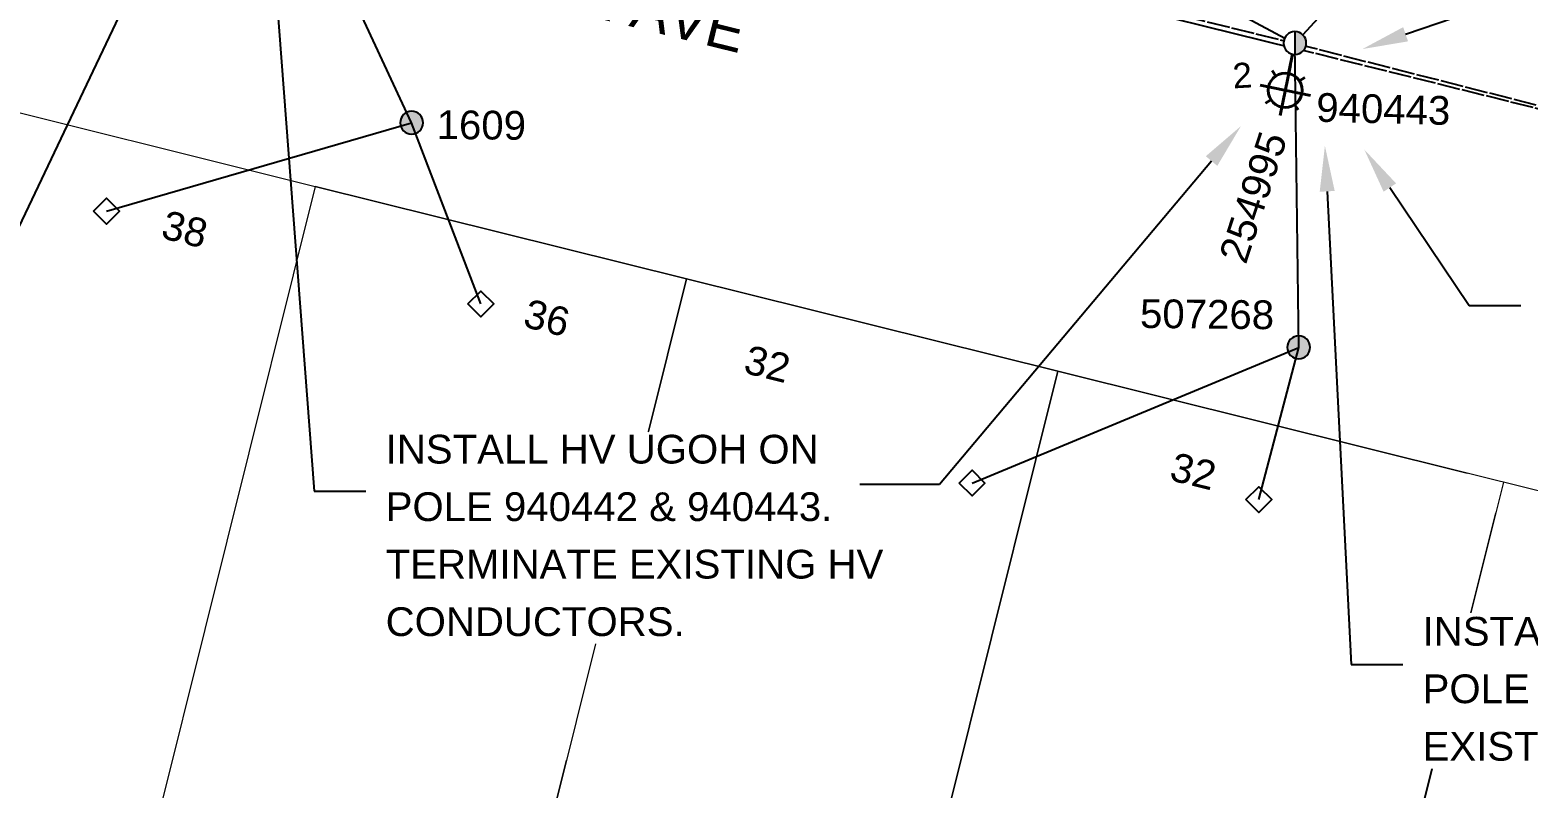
# Model space of a CAD drawing. Header units: metres. Extents: x 287062 to 288920, y 6261941 to 6263050.
# Drawn here: x 287829.7 to 287895.3, y 6262348.7 to 6262382 of the extents above; entities that cross this region are included whole.
import ezdxf
from ezdxf import colors
from ezdxf.entities.mleader import LeaderData, LeaderLine
from ezdxf.enums import TextEntityAlignment as Align
from ezdxf.math import Vec2, Vec3

# ---------------------------------------------------------------- set-up
doc = ezdxf.new("R2010")
doc.units = ezdxf.units.M
doc.linetypes.add('Cable Exist OH', pattern=[1, 1, 0])
doc.layers.get('0').update_dxf_attribs({"color": 6})
for name, color, linetype, lineweight in [('Cadastre Buildings_SP_EXT', 9, 'Continuous', 5), ('Cadastre Land Parcels_SP_EXT', 9, 'Continuous', 5), ('Cadastre Roads_SP_EXT', 9, 'Continuous', 5)]:
    doc.layers.add(name, color=color, linetype=linetype, lineweight=lineweight)
for name, color, linetype in [('Earthing_SP_Misc', 7, 'Continuous'), ('Equip_SP_SL_EXT', 7, 'Continuous'), ('Mains_HV_EXT', 7, 'Continuous'), ('Mains_LV_EXT', 7, 'Continuous'), ('Notes', 7, 'Continuous'), ('Services_SP_EXT', 7, 'Continuous'), ('SupportsOH_SP_TR_HV_LV_SL_EXT', 7, 'Continuous'), ('SupportsOH_SP_TR_HV_LV_SL_NEW', 2, 'Continuous')]:
    doc.layers.add(name, color=color, linetype=linetype)
doc.styles.add('iecARIAL', font='arial.ttf', dxfattribs={"height": 2})
doc.styles.add('POLE_LABEL', font='arial.ttf')
doc.styles.get("Standard").update_dxf_attribs({"font": 'arial.ttf'})
doc.linetypes.add('Cable Rem1', pattern='A,6.5,-0.001,["X",Standard,S=2.5,R=0,X=0,Y=-1.27],-0.001', length=6.502)

# ---------------------------------------------------------------- blocks, each defined once
blk = doc.blocks.new('SL_LANTERN_EXT')
at = {"lineweight": 40}
for p, q in [((-1.46, 5.68), (-1.06, 5.28)), ((0, 1.97), (0, 6.47)), ((1.46, 5.68), (1.06, 5.28)), ((-2.25, 4.22), (2.25, 4.22)), ((-1.46, 2.76), (-1.06, 3.16)), ((0, 0), (0, 2.72)), ((1.46, 2.76), (1.06, 3.16))]:
    blk.add_line(p, q, dxfattribs=at)
blk.add_circle((0, 4.22), 1.5, dxfattribs=at)
at = {"style": 'iecARIAL', "flags": 8}
blk.add_attdef('ASSET_NUM', (1.5, 1.5), '', height=2.5, dxfattribs=at)
for tag, p, height, flags in [('CONSTRUCTED_VOLTAGE', (0.98, -0.65), 0.2, 9), ('CONTROL_TYPE', (0.98, -0.85), 0.2, 9), ('LANTERN_PURPOSE', (0.98, -1.05), 0.2, 9), ('LANTERN_TYPE', (0.98, -1.25), 0.2, 9), ('NO_PHASES', (0.98, -1.45), 0.2, 9), ('LNUMBER', (2.18, -3.25), 2.5, 8), ('OPERATING_VOLTAGE', (0.98, -1.65), 0.2, 9), ('ORIENTATION', (0.98, -1.85), 0.2, 9), ('OWNED_BY', (0.98, -2.05), 0.2, 9), ('STATE', (0.98, -2.25), 0.2, 9), ('USAGE', (0.98, -2.45), 0.2, 9), ('CEXIST', (0.98, -2.65), 0.2, 9), ('CNEW', (0.98, -2.85), 0.2, 9), ('CNUMBER', (0.98, -3.05), 0.2, 9), ('CREMOVE', (0.98, -3.25), 0.2, 9), ('CREPLACE', (0.98, -3.45), 0.2, 9), ('LKINGHEIGHT', (0.98, -3.65), 0.2, 9), ('LBRACKET', (0.98, -3.85), 0.2, 9), ('LBRACKETVOCAB', (0.98, -4.05), 0.2, 9), ('LCATEGORY', (0.98, -4.25), 0.2, 9), ('LCHARGE1', (0.98, -4.45), 0.2, 9), ('LCHARGE1PERCENT', (0.98, -4.65), 0.2, 9), ('LCHARGE2', (0.98, -4.85), 0.2, 9), ('LCHARGE2PERCENT', (0.98, -5.05), 0.2, 9), ('LCHARGE3', (0.98, -5.25), 0.2, 9), ('LCHARGE3PERCENT', (0.98, -5.45), 0.2, 9), ('LEXIST', (0.98, -5.65), 0.2, 9), ('LLAMP', (0.98, -5.85), 0.2, 9), ('LLAMPVOCAB', (0.98, -6.05), 0.2, 9), ('LMAST', (0.98, -6.25), 0.2, 9), ('LMASTVOCAB', (0.98, -6.45), 0.2, 9), ('LNEW', (0.98, -6.65), 0.2, 9), ('LANTNUMBER', (0.98, -6.85), 0.2, 9), ('LOUTREACH', (0.98, -7.25), 0.2, 9), ('LOUTREACHVOCAB', (0.98, -7.45), 0.2, 9), ('LRATECODE', (0.98, -7.65), 0.2, 9), ('LREMOVE', (0.98, -7.85), 0.2, 9), ('LREPLACE', (0.98, -8.05), 0.2, 9), ('STREETNAME', (0.98, -9.25), 0.2, 9), ('LTYPE', (0.98, -8.25), 0.2, 9), ('LTYPEVOCAB', (0.98, -8.45), 0.2, 9), ('LEGEND', (0.98, -8.65), 0.2, 9), ('LOCATION', (0.98, -8.85), 0.2, 9), ('NOTES', (0.98, -9.05), 0.2, 9), ('SUBURB', (0.98, -9.45), 0.2, 1)]:
    blk.add_attdef(tag, p, '', height=height, dxfattribs=dict(flags=flags))
blk = doc.blocks.new('CCP_EXT')
at = {"flags": 9}
for tag, p in [('OWNED_BY', (0, -1)), ('USAGE', (0, -1.2)), ('LEGEND', (0, -1.4)), ('STATE', (0, -1.8)), ('LIFE_SUPPORT', (0, -1.6)), ('NOTES', (0, -2))]:
    blk.add_attdef(tag, text='', height=0.2, dxfattribs=at).set_placement(p, align=Align.MIDDLE_LEFT)
blk.add_wipeout([(0, 0.566), (0.566, 0), (0, -0.566), (-0.566, 0)])
blk.add_lwpolyline([(-0.566, 0), (0, 0.566), (0.566, 0), (0, -0.566), (-0.566, 0)])
at = {"flags": 1}
blk.add_attdef('Z', (0, 0), '', height=0.2, dxfattribs=at)
at = {"flags": 9}
for tag, p in [('CCP_TYPE', (0, 0)), ('OPERATING_VOLTAGE', (0, -0.6)), ('CONSTRUCTED_VOLTAGE', (0, -0.2)), ('NO_PHASES', (0, -0.4)), ('ORIENTATION', (0, -0.8))]:
    blk.add_attdef(tag, text='', height=0.2, dxfattribs=at).set_placement(p, align=Align.MIDDLE_LEFT)
blk = doc.blocks.new('POLE_EXT')
blk.add_hatch(color=256).paths.add_polyline_path([(-1, 0, 1), (1, 0, 1)])
blk.add_lwpolyline([(-1, 0, 1), (1, 0, 1)], format="xyb", close=True)
for tag, height, flags, p in [('pNumber', 2.5, 8, (-17.84, 2.07)), ('OWNED_BY', 0.2, 9, (1.35, -0.4)), ('SPECIAL_USE', 0.2, 9, (1.35, -0.8)), ('STATE', 0.2, 9, (1.35, -1)), ('cLV', 0.2, 9, (1.35, -1.4)), ('PARENT', 0.2, 9, (1.35, -0.6)), ('USAGE', 0.2, 9, (1.35, -1.2)), ('hDepth', 0.2, 9, (1.35, -1.6)), ('hDia', 0.2, 9, (1.35, -1.8)), ('cHV', 0.2, 9, (1.35, -2)), ('LBRACKET', 0.2, 9, (1.35, -2.2)), ('LExisting', 0.2, 9, (1.35, -2.4)), ('LANTNUMBER', 0.2, 9, (1.35, -2.6)), ('cLinedev', 0.2, 9, (1.35, -3.4)), ('pExisting', 0.2, 9, (1.35, -3.8)), ('LOther', 0.2, 9, (1.35, -2.8)), ('LRemove', 0.2, 9, (1.35, -3)), ('LEGEND', 0.2, 9, (1.35, -3.2)), ('LOCATION', 0.2, 9, (1.35, -3.6)), ('PFNUMBER', 0.2, 9, (1.35, -4)), ('pFooting', 0.2, 9, (1.35, -4.4)), ('pNew', 0.2, 9, (1.35, -4.6)), ('pRelocate', 0.2, 9, (1.35, -5)), ('pRemove', 0.2, 9, (1.35, -5.2)), ('NEWPFNUMBER', 0.2, 9, (1.35, -4.2)), ('pReplace', 0.2, 9, (1.35, -5.4)), ('pStay', 0.2, 9, (1.35, -5.6)), ('pType', 0.2, 9, (1.35, -5.8)), ('cspan', 0.2, 9, (1.35, -6)), ('STREETNAME', 0.2, 9, (1.35, -6.2)), ('SUBURB', 0.2, 9, (1.35, -6.4)), ('NOTES', 0.2, 9, (1.35, -6.6)), ('OPERATED_BY', 0.2, 9, (1.36, -7.01)), ('MAINTAINED_BY', 0.2, 9, (1.36, -6.81))]:
    blk.add_attdef(tag, text='', height=height, dxfattribs=dict(flags=flags)).set_placement(p, align=Align.MIDDLE_LEFT)
at = {"style": 'POLE_LABEL'}
for tag, height, flags, p in [('ASSET_NUM', 2.5, 8, (2, 2)), ('STRUCTURE_PLANT_NUMBER', 0.2, 9, (1.35, 0.03)), ('STREET_CODE', 0.2, 9, (1.35, -0.2))]:
    blk.add_attdef(tag, text='', height=height, dxfattribs=dict(at, flags=flags)).set_placement(p, align=Align.MIDDLE_LEFT)
at = {"flags": 1}
blk.add_attdef('Z', (1.35, -7.33), '', height=0.2, dxfattribs=at)
blk = doc.blocks.new('POLE_REPLACE_NEW')
for tag, height, flags, p in [('ASSET_NUM', 2.5, 8, (2, 2)), ('cHV', 0.2, 9, (1.5, -1.8)), ('LBRACKET', 0.2, 9, (1.5, -2)), ('LExisting', 0.2, 9, (1.5, -2.2)), ('LANTNUMBER', 0.2, 9, (1.5, -2.4)), ('LOther', 0.2, 9, (1.5, -2.6)), ('cLinedev', 0.2, 9, (1.5, -3.2)), ('LRemove', 0.2, 9, (1.5, -2.8)), ('LEGEND', 0.2, 9, (1.5, -3)), ('pExisting', 0.2, 9, (1.5, -3.4)), ('PFNUMBER', 0.2, 9, (1.5, -3.6)), ('NEWPFNUMBER', 0.2, 9, (1.5, -3.8)), ('pFooting', 0.2, 9, (1.5, -4)), ('pNumber', 2, 8, (1.5, -4.4)), ('pNew', 0.2, 9, (1.5, -4.2)), ('pRelocate', 0.2, 9, (1.5, -4.6)), ('pRemove', 0.2, 9, (1.5, -4.8)), ('pReplace', 0.2, 9, (1.5, -5)), ('pStay', 0.2, 9, (1.5, -5.2)), ('cspan', 0.2, 9, (1.5, -5.6)), ('SUBURB', 0.2, 9, (1.5, -5.8)), ('STREETNAME', 0.2, 9, (1.5, -6)), ('OPERATED_BY', 0.2, 9, (1.5, -6.6)), ('pType', 0.2, 9, (1.5, -5.4)), ('LOCATION', 0.2, 9, (1.5, -6.2)), ('NOTES', 0.2, 9, (1.5, -6.4)), ('Z', 0.2, 1, (1.5, -7)), ('MAINTAINED_BY', 0.2, 9, (1.5, -6.8))]:
    blk.add_attdef(tag, text='', height=height, dxfattribs=dict(flags=flags)).set_placement(p, align=Align.MIDDLE_LEFT)
blk.add_wipeout([(0, 1), (-0.13, 0.99), (-0.25, 0.97), (-0.37, 0.93), (-0.48, 0.88), (-0.59, 0.81), (-0.68, 0.73), (-0.77, 0.64), (-0.84, 0.54), (-0.9, 0.43), (-0.95, 0.31), (-0.98, 0.19), (-1, 0.06), (-1, -0.06), (-0.98, -0.19), (-0.95, -0.31), (-0.9, -0.43), (-0.84, -0.54), (-0.77, -0.64), (-0.68, -0.73), (-0.59, -0.81), (-0.48, -0.88), (-0.37, -0.93), (-0.25, -0.97), (-0.13, -0.99), (0, -1), (0.13, -0.99), (0.25, -0.97), (0.37, -0.93), (0.48, -0.88), (0.59, -0.81), (0.68, -0.73), (0.77, -0.64), (0.84, -0.54), (0.9, -0.43), (0.95, -0.31), (0.98, -0.19), (1, -0.06), (1, 0.06), (0.98, 0.19), (0.95, 0.31), (0.9, 0.43), (0.84, 0.54), (0.77, 0.64), (0.68, 0.73), (0.59, 0.81), (0.48, 0.88), (0.37, 0.93), (0.25, 0.97), (0.13, 0.99)])
h = blk.add_hatch(color=256)
edge = h.paths.add_edge_path()
edge.add_arc((0, 0), 1, 270, 450)
edge.add_line((0, 1), (0, -1))
blk.add_lwpolyline([(0, 1), (0, -1)])
at = {"lineweight": -3}
blk.add_arc((0, 0), 1, 90, 270, dxfattribs=at)
blk.add_arc((0, 0), 1, 270, 90)
at = {"style": 'POLE_LABEL', "flags": 9}
blk.add_attdef('STRUCTURE_PLANT_NUMBER', text='', height=0.2, dxfattribs=at).set_placement((1.5, 0.24), align=Align.MIDDLE_LEFT)
at = {"flags": 9}
for tag, p in [('STREET_CODE', (1.5, 0)), ('OWNED_BY', (1.5, -0.2)), ('SPECIAL_USE', (1.5, -0.6)), ('STATE', (1.5, -0.8)), ('cLV', (1.5, -1.2)), ('PARENT', (1.5, -0.4)), ('USAGE', (1.5, -1)), ('hDepth', (1.5, -1.4)), ('hDia', (1.5, -1.6))]:
    blk.add_attdef(tag, text='', height=0.2, dxfattribs=at).set_placement(p, align=Align.MIDDLE_LEFT)

msp = doc.modelspace()

# ---------------------------------------------------------------- linework, layer by layer
at = {"layer": 'Cadastre Buildings_SP_EXT', "linetype": 'Continuous'}
msp.add_lwpolyline([(287894.244, 6262362.148), (287892.816, 6262356.417)], dxfattribs=at)
at = {"layer": 'Cadastre Land Parcels_SP_EXT', "linetype": 'Continuous'}
for points in [[(287818.292, 6262348.576), (287825.913, 6262379.168), (287842.183, 6262375.116), (287830.564, 6262328.478), (287814.295, 6262332.531), (287818.292, 6262348.576)], [(287856.783, 6262364.364), (287858.452, 6262371.064), (287842.183, 6262375.116), (287830.564, 6262328.478), (287846.834, 6262324.426), (287853.194, 6262349.958)], [(287854.466, 6262355.063), (287846.834, 6262324.426), (287863.103, 6262320.373), (287874.721, 6262367.012), (287858.452, 6262371.064), (287856.783, 6262364.364)], [(287892.66, 6262362.543), (287874.721, 6262367.012), (287863.103, 6262320.373), (287878.498, 6262316.546), (287882.626, 6262315.511), (287891.115, 6262349.589)], [(287856.783, 6262364.364), (287856.776, 6262364.336)], [(287894.244, 6262362.148), (287894.244, 6262362.148), (287894.244, 6262362.148)], [(287892.816, 6262356.417), (287893.911, 6262360.811)]]:
    msp.add_lwpolyline(points, dxfattribs=at)
at = {"layer": 'Cadastre Roads_SP_EXT', "linetype": 'Continuous'}
msp.add_lwpolyline([(287894.244, 6262362.148), (287894.244, 6262362.148)], dxfattribs=at)
at = {"layer": 'Mains_HV_EXT', "linetype": 'Cable Rem1'}
msp.add_line((287839.576, 6262392.455), (287885.062, 6262381.172), dxfattribs=at)
at = {"layer": 'Mains_HV_EXT'}
msp.add_line((287884.619, 6262381.282), (287885.062, 6262381.172), dxfattribs=at)
at = {"layer": 'Mains_HV_EXT', "linetype": 'Cable Exist OH'}
msp.add_lwpolyline([(287921.167, 6262372.215), (287884.619, 6262381.282)], dxfattribs=at)
at = {"layer": 'Mains_LV_EXT', "linetype": 'Cable Exist OH'}
for points in [[(287839.597, 6262392.535), (287885.108, 6262381.383)], [(287885.108, 6262381.383), (287937.319, 6262368.072)]]:
    msp.add_lwpolyline(points, dxfattribs=at)
at = {"layer": 'Services_SP_EXT'}
for points in [[(287846.404, 6262377.905), (287839.597, 6262392.535)], [(287890.344, 6262387.085), (287885.108, 6262381.383)], [(287885.276, 6262368.059), (287885.108, 6262381.383)]]:
    msp.add_lwpolyline(points, dxfattribs=at)
at = {"layer": 'Services_SP_EXT', "linetype": 'Cable Rem1'}
msp.add_lwpolyline([(287865.864, 6262391.677), (287885.109, 6262381.383)], dxfattribs=at)

# ---------------------------------------------------------------- block references
at = {"layer": 'Equip_SP_SL_EXT', "xscale": 0.5, "yscale": 0.5, "zscale": 0.5, "rotation": 168.4032126028632}
msp.add_blockref('SL_LANTERN_EXT', (287885.107, 6262381.392), dxfattribs=at)
at = {"layer": 'SupportsOH_SP_TR_HV_LV_SL_EXT', "xscale": 0.5, "yscale": 0.5, "zscale": 0.5}
for p in [(287846.404, 6262377.905), (287885.276, 6262368.059)]:
    msp.add_blockref('POLE_EXT', p, dxfattribs=at)

# ---------------------------------------------------------------- texts
at = {"layer": 'Cadastre Land Parcels_SP_EXT'}
for s, rotation, p in [('38', 345.95734, (287835.364, 6262372.865)), ('36', 346.14133, (287851.233, 6262368.976)), ('32', 346.06485, (287860.892, 6262366.955)), ('32', 346.07477, (287879.557, 6262362.253))]:
    msp.add_text(s, height=1.26, rotation=rotation, dxfattribs=at).set_placement(p)
at = {"layer": 'Cadastre Roads_SP_EXT', "color": 7}
msp.add_text('BARBER AVE', height=1.8, rotation=346.11722, dxfattribs=at).set_placement((287845.174, 6262384.799))
at = {"layer": 'Equip_SP_SL_EXT'}
msp.add_text('254995', height=1.26, rotation=71.82568, dxfattribs=at).set_placement((287882.957, 6262371.655))
at = {"layer": 'Notes', "color": 7, "oblique": 0}
msp.add_text('2', height=1.1, rotation=3.35275, dxfattribs=at).set_placement((287882.408, 6262379.407))
at = {"layer": 'Notes', "color": 7, "lineweight": -3, "char_height": 1.26, "width": 29.21085, "attachment_point": 1, "line_spacing_factor": 1.2}
for s, insert in [('INSTALL HV UGOH ON\\PPOLE 940442 & 940443. \\PTERMINATE EXISTING HV\\PCONDUCTORS.', (287845.266, 6262364.226)), ('INSTALL LV UGOH ON\\PPOLE 940443. TERMINATE EXISTING LV CONDUCTORS ', (287890.703, 6262356.243))]:
    msp.add_mtext(s, dxfattribs=dict(at, insert=insert))
at = {"layer": 'SupportsOH_SP_TR_HV_LV_SL_EXT'}
for s, p in [('1609', (287847.495, 6262377.193)), ('507268', (287878.317, 6262368.91))]:
    msp.add_text(s, height=1.26, rotation=359.4353, dxfattribs=at).set_placement(p)
at = {"layer": 'SupportsOH_SP_TR_HV_LV_SL_NEW'}
msp.add_text('940443', height=1.26, rotation=358.55367, dxfattribs=at).set_placement((287886.032, 6262377.952))

# ---------------------------------------------------------------- leaders
at = {"layer": 'Notes', "lineweight": 0}
ml = msp.add_multileader_mtext('Standard', dxfattribs=at)
ml.set_content('')
ml.set_leader_properties()
ml.build(insert=Vec2(0, 0))
ml.multileader.update_dxf_attribs({"arrow_head_size": 2})
ctx = ml.context
ctx.base_point, ctx.char_height, ctx.arrow_head_size, ctx.landing_gap_size, ctx.plane_origin = Vec3(287919.161, 6262391.025), 2, 2, 1, Vec3(287950.579, 6262385.359)
notes = []
notes.append((ctx, [(1, (1, 1, 0), (287916.893, 6262391.025), (1, 0), 2.269, [(0, [(287888.067, 6262381.133)], 0, [])])]))
ctx.mtext, ml.multileader.dxf.content_type = None, 0
ml = msp.add_multileader_mtext('Standard', dxfattribs=at)
ml.set_content('')
ml.set_leader_properties()
ml.build(insert=Vec2(0, 0))
ml.multileader.update_dxf_attribs({"arrow_head_size": 2})
ctx = ml.context
ctx.base_point, ctx.char_height, ctx.arrow_head_size, ctx.landing_gap_size, ctx.plane_origin = Vec3(287844.396, 6262361.757), 2, 2, 1, Vec3(287876.684, 6262353.973)
notes.append((ctx, [(1, (1, 1, 0), (287842.127, 6262361.757), (1, 0), 2.269, [(0, [(287840.136, 6262387.932)], 0, [])])]))
ctx.mtext, ml.multileader.dxf.content_type = None, 0
ml = msp.add_multileader_mtext('Standard', dxfattribs=at)
ml.set_content('')
ml.set_leader_properties()
ml.build(insert=Vec2(0, 0))
ml.multileader.update_dxf_attribs({"arrow_head_size": 2})
ctx = ml.context
ctx.base_point, ctx.char_height, ctx.arrow_head_size, ctx.landing_gap_size, ctx.plane_origin = Vec3(287889.84, 6262354.16), 2, 2, 1, Vec3(287922.128, 6262346.376)
notes.append((ctx, [(1, (1, 1, 0), (287887.571, 6262354.16), (1, 0), 2.269, [(0, [(287886.423, 6262376.894)], 0, [])])]))
ctx.mtext, ml.multileader.dxf.content_type = None, 0
ml = msp.add_multileader_mtext('Standard', dxfattribs=at)
ml.set_content('')
ml.set_leader_properties()
ml.build(insert=Vec2(0, 0))
ml.multileader.update_dxf_attribs({"arrow_head_size": 2})
ctx = ml.context
ctx.base_point, ctx.char_height, ctx.arrow_head_size, ctx.landing_gap_size, ctx.plane_origin = Vec3(287895.007, 6262369.899), 2, 2, 1, Vec3(287927.058, 6262360.958)
notes.append((ctx, [(1, (1, 1, 0), (287892.738, 6262369.899), (1, 0), 2.269, [(0, [(287888.153, 6262376.723)], 0, [])])]))
ctx.mtext, ml.multileader.dxf.content_type = None, 0
for ctx, leaders in notes:
    for number, flags, end, landing, length, lines in leaders:
        leader = LeaderData()
        leader.index, (leader.has_last_leader_line, leader.has_dogleg_vector, leader.attachment_direction) = number, flags
        leader.last_leader_point, leader.dogleg_vector, leader.dogleg_length = Vec3(end), Vec3(landing), length
        for number, points, colour, breaks in lines:
            line = LeaderLine()
            line.index, line.vertices, line.color, line.breaks = number, Vec3.list(points), colors.encode_raw_color(colour), breaks
            leader.lines.append(line)
        ctx.leaders.append(leader)

# ---------------------------------------------------------------- next in the draw order: block references
at = {"layer": 'Services_SP_EXT'}
for p in [(287833.032, 6262374.028), (287849.436, 6262369.962), (287870.96, 6262362.11), (287883.53, 6262361.386)]:
    msp.add_blockref('CCP_EXT', p, dxfattribs=at)

# ---------------------------------------------------------------- next in the draw order: linework, layer by layer
at = {"layer": 'Cadastre Buildings_SP_EXT', "linetype": 'Continuous'}
msp.add_lwpolyline([(287891.116, 6262349.589), (287882.626, 6262315.511), (287902.15, 6262310.647), (287921.674, 6262305.784), (287941.198, 6262300.921), (287952.816, 6262347.56), (287933.158, 6262352.457), (287913.668, 6262357.31), (287892.66, 6262362.543)], dxfattribs=at)
at = {"layer": 'Cadastre Roads_SP_EXT', "linetype": 'Continuous'}
msp.add_lwpolyline([(287748.443, 6262398.496), (287793.375, 6262387.273), (287809.644, 6262383.221), (287825.913, 6262379.168), (287842.183, 6262375.116), (287858.452, 6262371.064), (287874.721, 6262367.012), (287892.66, 6262362.543)], dxfattribs=at)
at = {"layer": 'Services_SP_EXT'}
for points in [[(287833.032, 6262374.028), (287846.404, 6262377.905)], [(287849.436, 6262369.962), (287846.404, 6262377.905)], [(287870.961, 6262362.11), (287885.276, 6262368.059)], [(287883.53, 6262361.386), (287885.276, 6262368.059)]]:
    msp.add_lwpolyline(points, dxfattribs=at)

# ---------------------------------------------------------------- next in the draw order: leaders
at = {"layer": 'Earthing_SP_Misc', "lineweight": 0}
ml = msp.add_multileader_mtext('Standard', dxfattribs=at)
ml.set_content('')
ml.set_leader_properties()
ml.build(insert=Vec2(0, 0))
ml.multileader.update_dxf_attribs({"arrow_head_size": 2})
ctx = ml.context
ctx.base_point, ctx.char_height, ctx.arrow_head_size, ctx.landing_gap_size, ctx.plane_origin = Vec3(287866.043, 6262362.047), 2, 2, 1, Vec3(287894.103, 6262354.095)
notes = []
notes.append((ctx, [(0, (1, 1, 0), (287869.538, 6262362.047), (-1, 0), 3.495, [(0, [(287882.743, 6262377.756)], 0, [])])]))
ctx.mtext, ml.multileader.dxf.content_type = None, 0
at = {"layer": 'Notes', "lineweight": 0}
ml = msp.add_multileader_mtext('Standard', dxfattribs=at)
ml.set_content('')
ml.set_leader_properties()
ml.build(insert=Vec2(0, 0))
ml.multileader.update_dxf_attribs({"arrow_head_size": 2})
ctx = ml.context
ctx.base_point, ctx.char_height, ctx.arrow_head_size, ctx.landing_gap_size, ctx.plane_origin = Vec3(287821.945, 6262366.774), 2, 2, 1, Vec3(287850.629, 6262358.821)
notes.append((ctx, [(0, (1, 1, 0), (287826.064, 6262366.774), (-1, 0), 4.119, [(0, [(287837.065, 6262389.911)], 0, [])])]))
ctx.mtext, ml.multileader.dxf.content_type = None, 0
for ctx, leaders in notes:
    for number, flags, end, landing, length, lines in leaders:
        leader = LeaderData()
        leader.index, (leader.has_last_leader_line, leader.has_dogleg_vector, leader.attachment_direction) = number, flags
        leader.last_leader_point, leader.dogleg_vector, leader.dogleg_length = Vec3(end), Vec3(landing), length
        for number, points, colour, breaks in lines:
            line = LeaderLine()
            line.index, line.vertices, line.color, line.breaks = number, Vec3.list(points), colors.encode_raw_color(colour), breaks
            leader.lines.append(line)
        ctx.leaders.append(leader)

# ---------------------------------------------------------------- next in the draw order: block references
at = {"layer": 'SupportsOH_SP_TR_HV_LV_SL_NEW', "xscale": 0.5, "yscale": 0.5, "zscale": 0.5}
msp.add_blockref('POLE_REPLACE_NEW', (287885.108, 6262381.396), dxfattribs=at)

doc.saveas('drawing.dxf')
